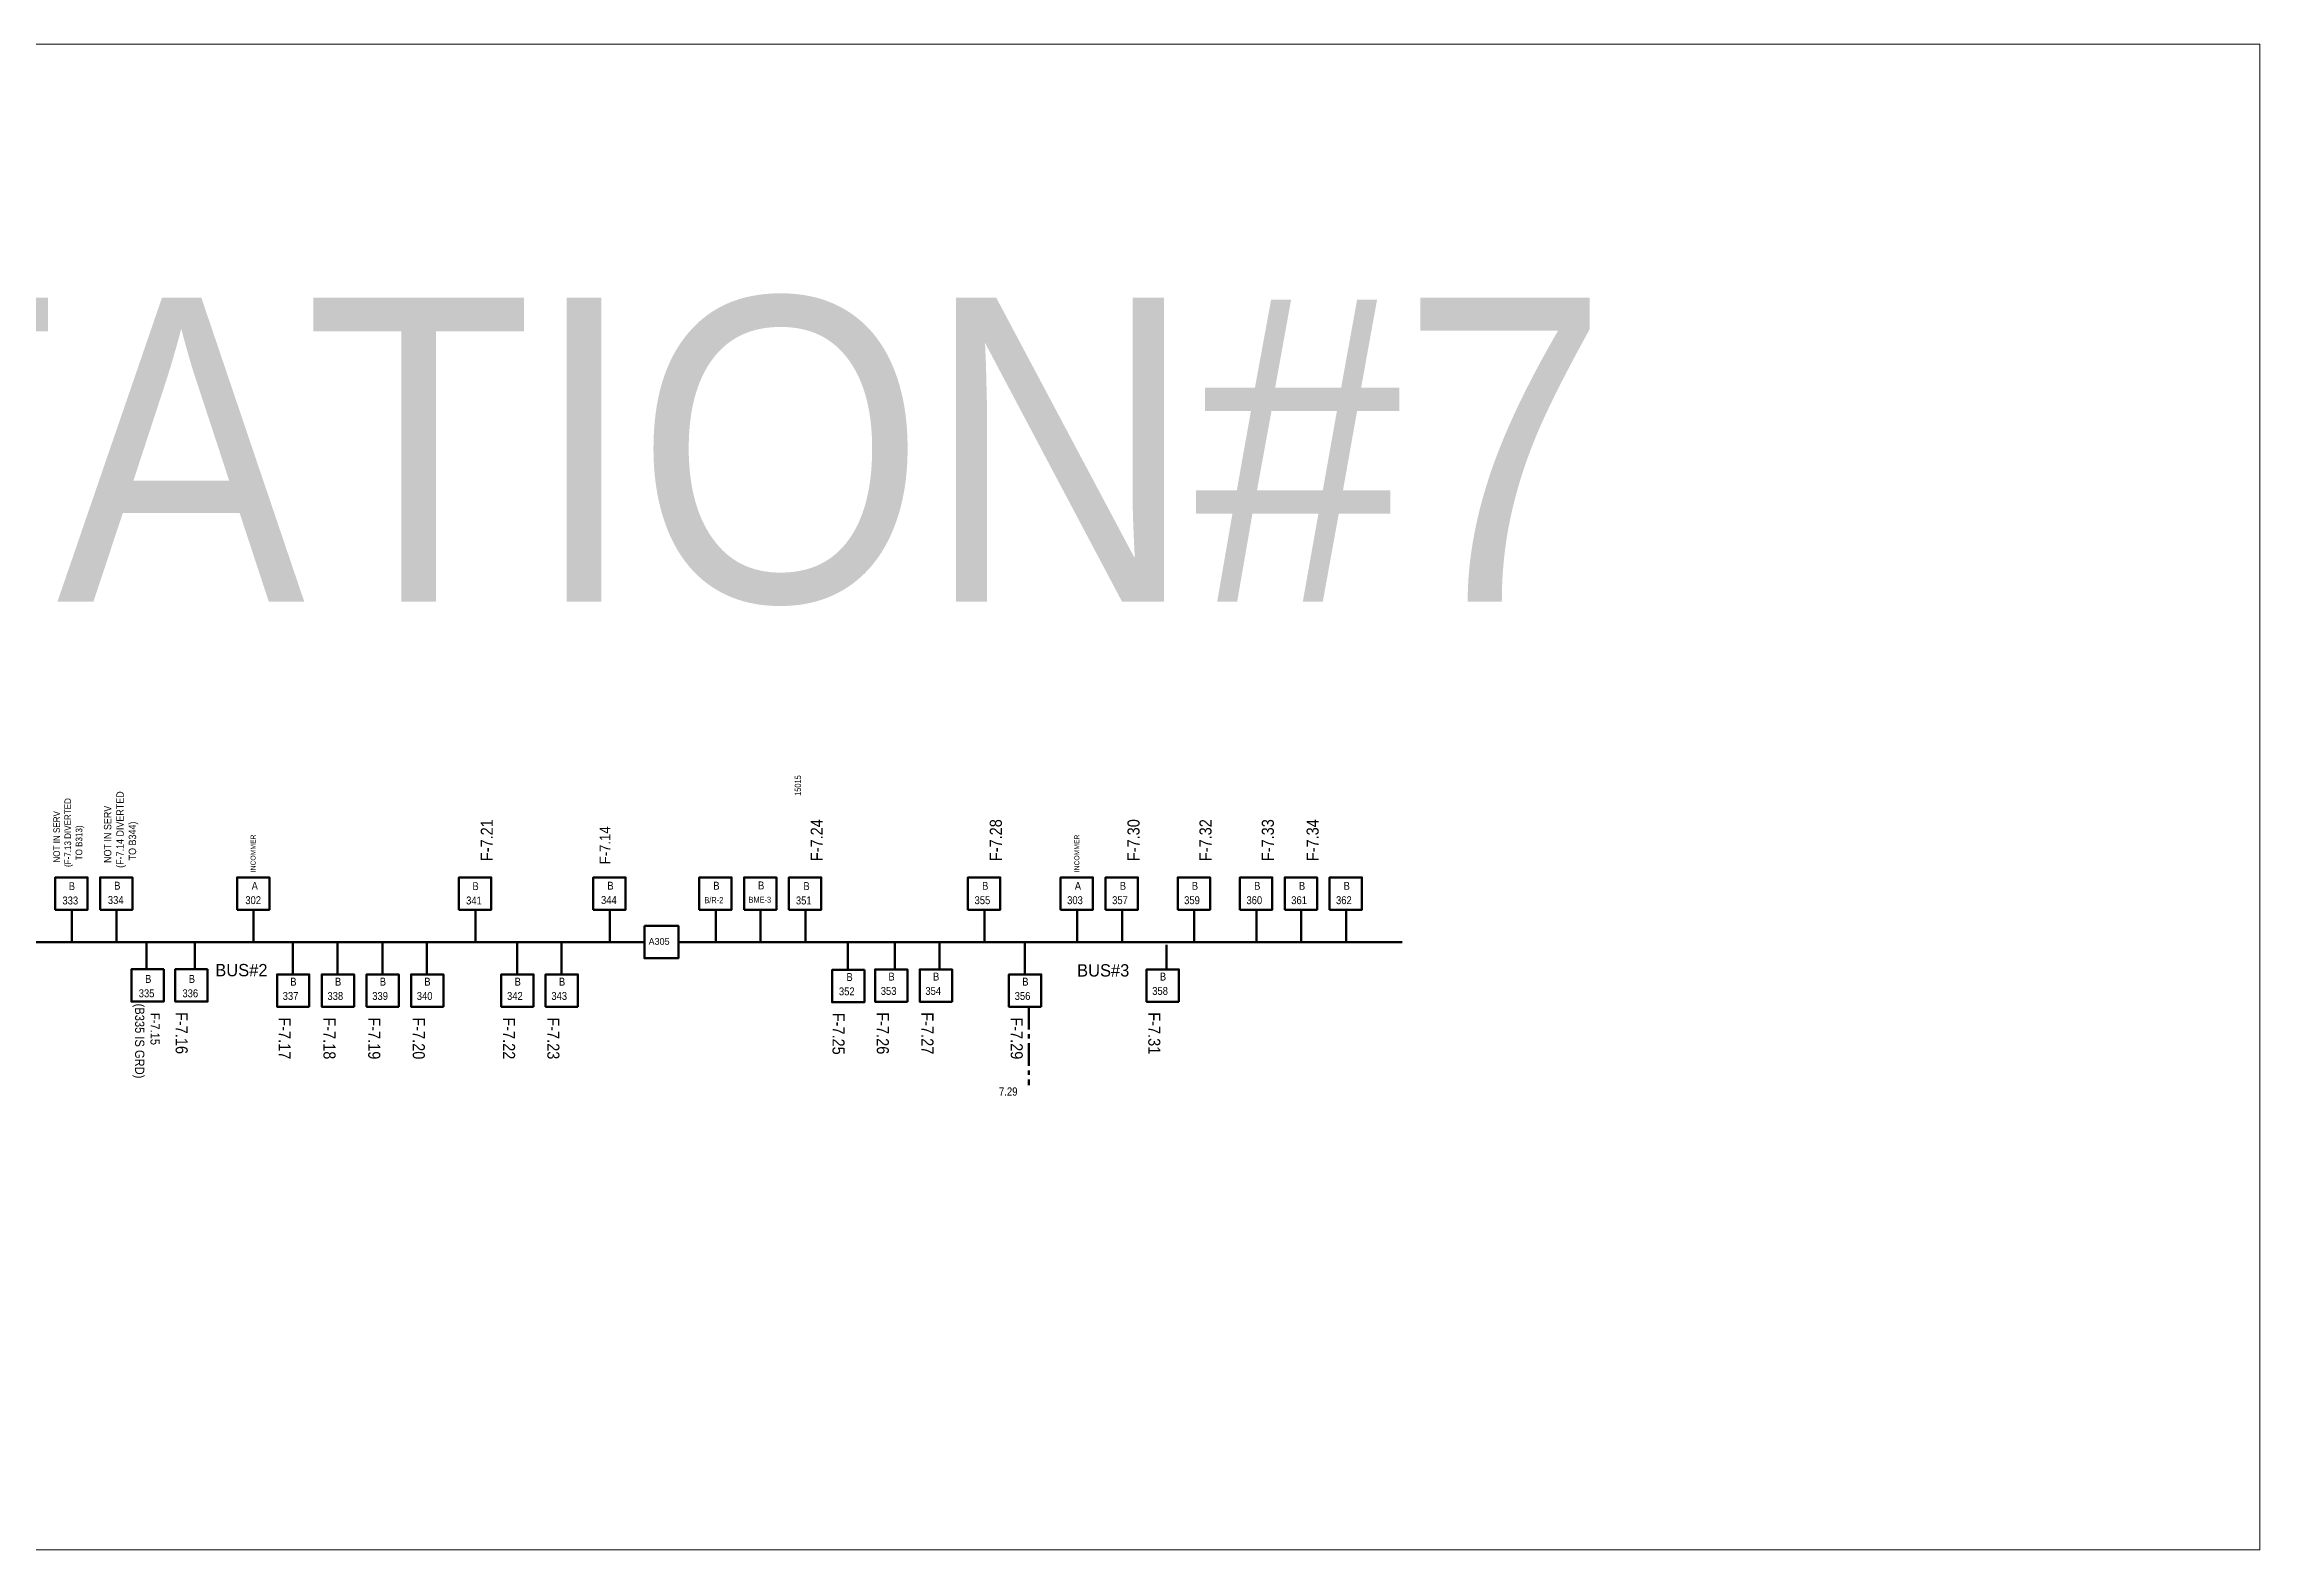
# Model space of a CAD drawing. Header units: metres. Extents: x 65984 to 144644, y -19036 to 23726.
# Drawn here: x 126242 to 127159, y 10624 to 11247 of the extents above; entities that cross this region are included whole.
import ezdxf
from ezdxf.enums import TextEntityAlignment as Align

# ---------------------------------------------------------------- set-up
doc = ezdxf.new("R2010")
doc.units = ezdxf.units.M
doc.header["$MEASUREMENT"] = 0
doc.linetypes.add('( Center )', pattern=[2, 1.25, -0.25, 0.25, -0.25])
for name, color, linetype, lineweight in [('d_eos', 111, 'Continuous', 40), ('d_switch', 95, 'Continuous', 40), ('FDR  1  16', 234, 'Continuous', 40), ('GRID STATION  04', 7, 'Continuous', 40), ('GRID STATION 01', 7, 'Continuous', 40), ('Level 37', 7, 'Continuous', 0), ('O H MAIN FEEDER', 4, 'Continuous', 100)]:
    doc.layers.add(name, color=color, linetype=linetype, lineweight=lineweight)
doc.styles.add('NASKHF', font='naskhf.shx', dxfattribs={"height": 8})
doc.styles.add('Style-Arial', font='arial.ttf')
doc.styles.add('Style-ENGINEERING', font='ENGINEERING.shx')
doc.styles.add('Style-msdefault', font='msdefault.shx')

# ---------------------------------------------------------------- blocks, each defined once
blk = doc.blocks.new('*U936')
at = {"layer": 'GRID STATION  04', "color": 121, "linetype": 'Continuous', "lineweight": 70, "ltscale": 0.49089}
blk.add_line((-0.2, 21.1), (-0.2, 0), dxfattribs=at)
at = {"layer": 'GRID STATION  04', "color": 121, "linetype": 'Continuous', "lineweight": 70, "ltscale": 0.49089, "flags": 128}
blk.add_lwpolyline([(10.5, -21), (10.5, 0), (-10.5, 0), (-10.5, -21)], close=True, dxfattribs=at)
at = {"layer": 'GRID STATION  04', "color": 121, "linetype": 'Continuous', "lineweight": 70, "style": 'Style-msdefault', "width": 0.888889}
for s, p in [('356', (-6.8, -11.4)), ('B', (-1.9, -2.1))]:
    blk.add_text(s, height=5.16, dxfattribs=at).set_placement(p, align=Align.TOP_LEFT)
blk = doc.blocks.new('*U937')
at = {"layer": 'GRID STATION  04', "color": 121, "linetype": 'Continuous', "lineweight": 70, "ltscale": 0.490058}
blk.add_line((-0.2, 21.1), (-0.2, 0), dxfattribs=at)
at = {"layer": 'GRID STATION  04', "color": 121, "linetype": 'Continuous', "lineweight": 70, "ltscale": 0.490058, "flags": 128}
blk.add_lwpolyline([(10.5, -21), (10.5, 0), (-10.5, 0), (-10.5, -21)], close=True, dxfattribs=at)
at = {"layer": 'GRID STATION  04', "color": 121, "linetype": 'Continuous', "lineweight": 70, "style": 'Style-msdefault', "width": 0.888889}
for s, p in [('343', (-6.8, -11.4)), ('B', (-1.9, -2.1))]:
    blk.add_text(s, height=5.16, dxfattribs=at).set_placement(p, align=Align.TOP_LEFT)
blk = doc.blocks.new('*U938')
at = {"layer": 'GRID STATION  04', "color": 121, "linetype": 'Continuous', "lineweight": 70, "ltscale": 0.490058}
blk.add_line((-0.2, 21.1), (-0.2, 0), dxfattribs=at)
at = {"layer": 'GRID STATION  04', "color": 121, "linetype": 'Continuous', "lineweight": 70, "ltscale": 0.490058, "flags": 128}
blk.add_lwpolyline([(10.5, -21), (10.5, 0), (-10.5, 0), (-10.5, -21)], close=True, dxfattribs=at)
at = {"layer": 'GRID STATION  04', "color": 121, "linetype": 'Continuous', "lineweight": 70, "style": 'Style-msdefault', "width": 0.888889}
for s, p in [('342', (-6.8, -11.4)), ('B', (-1.9, -2.1))]:
    blk.add_text(s, height=5.16, dxfattribs=at).set_placement(p, align=Align.TOP_LEFT)
blk = doc.blocks.new('*U939')
at = {"layer": 'GRID STATION  04', "color": 218, "linetype": 'Continuous', "lineweight": 70, "ltscale": 0.570633}
blk.add_line((-0.2, 21.1), (-0.2, 0), dxfattribs=at)
at = {"layer": 'GRID STATION  04', "color": 218, "linetype": 'Continuous', "lineweight": 70, "ltscale": 0.570633, "flags": 128}
blk.add_lwpolyline([(10.5, -21), (10.5, 0), (-10.5, 0), (-10.5, -21)], close=True, dxfattribs=at)
at = {"layer": 'GRID STATION  04', "color": 218, "linetype": 'Continuous', "lineweight": 70, "style": 'Style-msdefault', "width": 0.888889}
for s, p in [('339', (-6.8, -11.4)), ('B', (-1.9, -2.1))]:
    blk.add_text(s, height=5.16, dxfattribs=at).set_placement(p, align=Align.TOP_LEFT)
blk = doc.blocks.new('*U940')
at = {"layer": 'GRID STATION  04', "color": 1, "linetype": 'Continuous', "lineweight": 70, "ltscale": 0.570633}
blk.add_line((-0.2, 21.1), (-0.2, 0), dxfattribs=at)
at = {"layer": 'GRID STATION  04', "color": 1, "linetype": 'Continuous', "lineweight": 70, "ltscale": 0.570633, "flags": 128}
blk.add_lwpolyline([(10.5, -21), (10.5, 0), (-10.5, 0), (-10.5, -21)], close=True, dxfattribs=at)
at = {"layer": 'GRID STATION  04', "color": 1, "linetype": 'Continuous', "lineweight": 70, "style": 'Style-msdefault', "width": 0.888889}
for s, p in [('337', (-6.8, -11.4)), ('B', (-1.9, -2.1))]:
    blk.add_text(s, height=5.16, dxfattribs=at).set_placement(p, align=Align.TOP_LEFT)
blk = doc.blocks.new('*U941')
at = {"layer": 'GRID STATION  04', "color": 251, "linetype": 'Continuous', "lineweight": 70, "ltscale": 0.570633}
blk.add_line((-0.2, 21.1), (-0.2, 0), dxfattribs=at)
at = {"layer": 'GRID STATION  04', "color": 251, "linetype": 'Continuous', "lineweight": 70, "ltscale": 0.570633, "flags": 128}
blk.add_lwpolyline([(10.5, -21), (10.5, 0), (-10.5, 0), (-10.5, -21)], close=True, dxfattribs=at)
at = {"layer": 'GRID STATION  04', "color": 251, "linetype": 'Continuous', "lineweight": 70, "style": 'Style-msdefault', "width": 0.888889}
for s, p in [('340', (-6.8, -11.4)), ('B', (-1.9, -2.1))]:
    blk.add_text(s, height=5.16, dxfattribs=at).set_placement(p, align=Align.TOP_LEFT)
blk = doc.blocks.new('*U943')
at = {"layer": 'GRID STATION  04', "color": 121, "linetype": 'Continuous', "lineweight": 70, "ltscale": 0.49089, "flags": 128}
blk.add_lwpolyline([(5.09, -5.21), (5.09, 4.96), (-5.08, 4.96), (-5.08, -5.21)], close=True, dxfattribs=at)
at = {"layer": 'GRID STATION  04', "color": 121, "linetype": 'Continuous', "lineweight": 70, "style": 'Style-msdefault', "width": 0.888889}
for s, height, p in [('B', 2.49, (-0.89, 3.96)), ('358', 2.491, (-3.29, -0.55))]:
    blk.add_text(s, height=height, dxfattribs=at).set_placement(p, align=Align.TOP_LEFT)
blk = doc.blocks.new('*U944')
at = {"layer": 'GRID STATION  04', "color": 121, "linetype": 'Continuous', "lineweight": 70, "ltscale": 0.49089, "flags": 128}
blk.add_lwpolyline([(5.09, -5.21), (5.09, 4.96), (-5.08, 4.96), (-5.08, -5.21)], close=True, dxfattribs=at)
at = {"layer": 'GRID STATION  04', "color": 121, "linetype": 'Continuous', "lineweight": 70, "style": 'Style-msdefault', "width": 0.888889}
for s, height, p in [('B', 2.49, (-0.89, 3.96)), ('354', 2.491, (-3.29, -0.55))]:
    blk.add_text(s, height=height, dxfattribs=at).set_placement(p, align=Align.TOP_LEFT)
blk = doc.blocks.new('*U945')
at = {"layer": 'GRID STATION  04', "color": 251, "linetype": 'Continuous', "lineweight": 70, "ltscale": 0.584489, "flags": 128}
blk.add_lwpolyline([(5.08, -5.21), (5.08, 4.96), (-5.08, 4.96), (-5.08, -5.21)], close=True, dxfattribs=at)
at = {"layer": 'GRID STATION  04', "color": 251, "linetype": 'Continuous', "lineweight": 70, "style": 'Style-msdefault', "width": 0.888889}
for s, height, p in [('B', 2.49, (-0.9, 3.96)), ('353', 2.491, (-3.3, -0.55))]:
    blk.add_text(s, height=height, dxfattribs=at).set_placement(p, align=Align.TOP_LEFT)
blk = doc.blocks.new('*U946')
at = {"layer": 'GRID STATION  04', "color": 121, "linetype": 'Continuous', "lineweight": 70, "ltscale": 0.491099, "flags": 128}
blk.add_lwpolyline([(5.07, 5.07), (5.07, -5.06), (-5.06, -5.06), (-5.06, 5.07)], close=True, dxfattribs=at)
at = {"layer": 'GRID STATION  04', "color": 121, "linetype": 'Continuous', "lineweight": 70, "style": 'Style-msdefault', "width": 0.888889}
for s, height, p in [('B', 2.48, (-0.8, 3.25)), ('336', 2.482, (-2.79, -1.25))]:
    blk.add_text(s, height=height, dxfattribs=at).set_placement(p, align=Align.TOP_LEFT)
blk = doc.blocks.new('*U947')
at = {"layer": 'GRID STATION  04', "color": 121, "linetype": 'Continuous', "lineweight": 70, "ltscale": 0.491099, "flags": 128}
blk.add_lwpolyline([(5.08, 5.07), (5.08, -5.06), (-5.05, -5.06), (-5.05, 5.07)], close=True, dxfattribs=at)
at = {"layer": 'GRID STATION  04', "color": 121, "linetype": 'Continuous', "lineweight": 70, "style": 'Style-msdefault', "width": 0.888889}
for s, height, p in [('B', 2.48, (-0.79, 3.25)), ('335', 2.482, (-2.78, -1.25))]:
    blk.add_text(s, height=height, dxfattribs=at).set_placement(p, align=Align.TOP_LEFT)
blk = doc.blocks.new('*U1368')
at = {"layer": 'GRID STATION  04', "color": 5, "linetype": 'Continuous', "lineweight": 70, "ltscale": 0.570633}
blk.add_line((-0.2, 21.1), (-0.2, 0), dxfattribs=at)
at = {"layer": 'GRID STATION  04', "color": 5, "linetype": 'Continuous', "lineweight": 70, "ltscale": 0.570633, "flags": 128}
blk.add_lwpolyline([(10.5, -21), (10.5, 0), (-10.5, 0), (-10.5, -21)], close=True, dxfattribs=at)
at = {"layer": 'GRID STATION  04', "color": 5, "linetype": 'Continuous', "lineweight": 70, "style": 'Style-msdefault', "width": 0.888889}
for s, p in [('338', (-6.8, -11.4)), ('B', (-1.9, -2.1))]:
    blk.add_text(s, height=5.16, dxfattribs=at).set_placement(p, align=Align.TOP_LEFT)

msp = doc.modelspace()

# ---------------------------------------------------------------- linework, layer by layer
at = {"layer": 'd_eos', "color": 7, "linetype": 'Continuous', "lineweight": 211, "ltscale": 0.479736}
msp.add_line((126649.46, 10816.16), (126649.46, 10817.93), dxfattribs=at)
at = {"layer": 'FDR  1  16', "color": 121, "linetype": '( Center )', "lineweight": 70, "ltscale": 7.500037}
msp.add_line((126649.46, 10848.58), (126649.46, 10817.93), dxfattribs=at)
at = {"layer": 'GRID STATION  04', "color": 121, "linetype": 'Continuous', "lineweight": 70, "ltscale": 0.482743}
for p, q in [((126253.35, 10888.78), (126253.35, 10875.39)), ((126271.88, 10888.78), (126271.88, 10875.39)), ((126420.39, 10888.78), (126420.39, 10875.39)), ((126475.98, 10888.78), (126475.98, 10875.39)), ((126556.92, 10888.78), (126556.92, 10875.39)), ((126631.04, 10888.78), (126631.04, 10875.39)), ((126669.4, 10888.78), (126669.4, 10875.39)), ((126688.02, 10888.78), (126688.02, 10875.39)), ((126717.82, 10888.78), (126717.82, 10875.39)), ((126743.61, 10888.78), (126743.61, 10875.39)), ((126762.14, 10888.78), (126762.14, 10875.39)), ((126780.66, 10888.78), (126780.66, 10875.39))]:
    msp.add_line(p, q, dxfattribs=at)
at = {"layer": 'GRID STATION  04', "color": 214, "linetype": 'Continuous', "lineweight": 70, "ltscale": 0.482743}
msp.add_line((126328.59, 10888.78), (126328.59, 10875.39), dxfattribs=at)
at = {"layer": 'GRID STATION  04', "color": 6, "linetype": 'Continuous', "lineweight": 70, "ltscale": 0.482743}
msp.add_line((126519.87, 10888.78), (126519.87, 10875.39), dxfattribs=at)
at = {"layer": 'GRID STATION  04', "color": 234, "linetype": 'Continuous', "lineweight": 70, "ltscale": 0.482743}
msp.add_line((126538.39, 10888.78), (126538.39, 10875.39), dxfattribs=at)
at = {"layer": 'GRID STATION  04', "color": 121, "linetype": 'Continuous', "lineweight": 211, "ltscale": 0.482743}
for p, q in [((126327.53, 10875.39), (126163.55, 10875.39)), ((126490.33, 10875.39), (126326.95, 10875.39)), ((126695.09, 10875.39), (126504.39, 10875.39)), ((126803.83, 10875.39), (126695.09, 10875.39))]:
    msp.add_line(p, q, dxfattribs=at)
at = {"layer": 'GRID STATION  04', "color": 121, "linetype": 'Continuous', "lineweight": 70, "ltscale": 0.404587}
for p, q in [((126284.25, 10864.21), (126284.25, 10875.39)), ((126304.35, 10864.21), (126304.35, 10875.39))]:
    msp.add_line(p, q, dxfattribs=at)
at = {"layer": 'GRID STATION  04', "color": 74, "linetype": 'Continuous', "lineweight": 70, "ltscale": 0.482743}
msp.add_line((126574.55, 10863.91), (126574.55, 10875.39), dxfattribs=at)
at = {"layer": 'GRID STATION  04', "color": 251, "linetype": 'Continuous', "lineweight": 70, "ltscale": 0.482743}
msp.add_line((126593.97, 10875.31), (126593.97, 10864.17), dxfattribs=at)
at = {"layer": 'GRID STATION  04', "color": 121, "linetype": 'Continuous', "lineweight": 70, "ltscale": 0.405437}
for p, q in [((126612.43, 10875.39), (126612.43, 10864.17)), ((126706.31, 10874.33), (126706.31, 10864.17))]:
    msp.add_line(p, q, dxfattribs=at)
at = {"layer": 'GRID STATION  04', "color": 121, "linetype": 'Continuous', "lineweight": 70, "ltscale": 0.482743, "flags": 128}
for points in [[(126246.52, 10888.78), (126246.52, 10902.16), (126259.9, 10902.16), (126259.9, 10888.78)], [(126265.05, 10888.78), (126265.05, 10902.16), (126278.43, 10902.16), (126278.43, 10888.78)], [(126413.56, 10888.78), (126413.56, 10902.16), (126426.94, 10902.16), (126426.94, 10888.78)], [(126469.15, 10888.78), (126469.15, 10902.16), (126482.53, 10902.16), (126482.53, 10888.78)], [(126550.09, 10888.78), (126550.09, 10902.16), (126563.48, 10902.16), (126563.48, 10888.78)], [(126624.21, 10888.78), (126624.21, 10902.16), (126637.59, 10902.16), (126637.59, 10888.78)], [(126662.57, 10888.78), (126662.57, 10902.16), (126675.95, 10902.16), (126675.95, 10888.78)], [(126681.19, 10888.78), (126681.19, 10902.16), (126694.57, 10902.16), (126694.57, 10888.78)], [(126710.99, 10888.78), (126710.99, 10902.16), (126724.37, 10902.16), (126724.37, 10888.78)], [(126736.78, 10888.78), (126736.78, 10902.16), (126750.16, 10902.16), (126750.16, 10888.78)], [(126755.31, 10888.78), (126755.31, 10902.16), (126768.69, 10902.16), (126768.69, 10888.78)], [(126773.83, 10888.78), (126773.83, 10902.16), (126787.22, 10902.16), (126787.22, 10888.78)]]:
    msp.add_lwpolyline(points, close=True, dxfattribs=at)
at = {"layer": 'GRID STATION  04', "color": 214, "linetype": 'Continuous', "lineweight": 70, "ltscale": 0.482743, "flags": 128}
msp.add_lwpolyline([(126321.76, 10888.78), (126321.76, 10902.16), (126335.14, 10902.16), (126335.14, 10888.78)], close=True, dxfattribs=at)
at = {"layer": 'GRID STATION  04', "color": 6, "linetype": 'Continuous', "lineweight": 70, "ltscale": 0.482743, "flags": 128}
msp.add_lwpolyline([(126513.04, 10888.78), (126513.04, 10902.16), (126526.42, 10902.16), (126526.42, 10888.78)], close=True, dxfattribs=at)
at = {"layer": 'GRID STATION  04', "color": 234, "linetype": 'Continuous', "lineweight": 70, "ltscale": 0.482743, "flags": 128}
msp.add_lwpolyline([(126531.56, 10888.78), (126531.56, 10902.16), (126544.95, 10902.16), (126544.95, 10888.78)], close=True, dxfattribs=at)
at = {"layer": 'GRID STATION  04', "color": 121, "linetype": 'Continuous', "lineweight": 53, "ltscale": 0.482743, "flags": 128}
msp.add_lwpolyline([(126490.33, 10882.09), (126490.33, 10868.7), (126504.39, 10868.7), (126504.39, 10882.09)], close=True, dxfattribs=at)
at = {"layer": 'GRID STATION  04', "color": 74, "linetype": 'Continuous', "lineweight": 70, "ltscale": 0.482743, "flags": 128}
msp.add_lwpolyline([(126581.38, 10863.91), (126581.38, 10850.53), (126568, 10850.53), (126568, 10863.91)], close=True, dxfattribs=at)
at = {"layer": 'O H MAIN FEEDER', "color": 140, "linetype": 'Continuous', "lineweight": 13, "flags": 128}
msp.add_lwpolyline([(125443.19, 11246.86), (127158.74, 11246.86), (127158.74, 10624.01), (125443.19, 10624.01)], close=True, dxfattribs=at)

# ---------------------------------------------------------------- block references
at = {"layer": 'GRID STATION  04', "color": 1, "linetype": 'Continuous', "lineweight": 70, "ltscale": 0.570633, "xscale": 0.6357830595321636, "yscale": 0.6357830595321636, "zscale": 0.6357830595321636}
msp.add_blockref('*U940', (126344.96, 10862), dxfattribs=at)
at = {"layer": 'GRID STATION  04', "color": 5, "linetype": 'Continuous', "lineweight": 70, "ltscale": 0.570633, "xscale": 0.6357830595335718, "yscale": 0.6357830595335718, "zscale": 0.6357830595335718}
msp.add_blockref('*U1368', (126363.48, 10862), dxfattribs=at)
at = {"layer": 'GRID STATION  04', "color": 218, "linetype": 'Continuous', "lineweight": 70, "ltscale": 0.570633, "xscale": 0.63578305953498, "yscale": 0.63578305953498, "zscale": 0.63578305953498}
msp.add_blockref('*U939', (126382.02, 10862), dxfattribs=at)
at = {"layer": 'GRID STATION  04', "color": 251, "linetype": 'Continuous', "lineweight": 70, "ltscale": 0.570633, "xscale": 0.63578305953498, "yscale": 0.63578305953498, "zscale": 0.63578305953498}
msp.add_blockref('*U941', (126400.44, 10862), dxfattribs=at)
at = {"layer": 'GRID STATION  04', "color": 121, "linetype": 'Continuous', "lineweight": 70, "ltscale": 0.490058}
for name, p, xscale, yscale, zscale in [('*U938', (126437.79, 10862), 0.6357830595335718, 0.6357830595335718, 0.6357830595335718), ('*U937', (126456.13, 10862), 0.63578305953498, 0.63578305953498, 0.63578305953498)]:
    msp.add_blockref(name, p, dxfattribs=dict(at, xscale=xscale, yscale=yscale, zscale=zscale))
at = {"layer": 'GRID STATION  04', "color": 121, "linetype": 'Continuous', "lineweight": 70, "ltscale": 0.49089}
for name, p, xscale, yscale, zscale in [('*U936', (126647.86, 10862), 0.6357830595330445, 0.6357830595330445, 0.6357830595330445), ('*U944', (126610.92, 10857.56), 1.3161504349036, 1.3161504349036, 1.3161504349036), ('*U943', (126704.79, 10857.56), 1.3161504349036, 1.3161504349036, 1.3161504349036)]:
    msp.add_blockref(name, p, dxfattribs=dict(at, xscale=xscale, yscale=yscale, zscale=zscale))
at = {"layer": 'GRID STATION  04', "color": 121, "linetype": 'Continuous', "lineweight": 70, "ltscale": 0.491099}
for name, p, xscale, yscale, zscale in [('*U947', (126284.74, 10857.5), 1.32074223053781, 1.32074223053781, 1.32074223053781), ('*U946', (126302.83, 10857.5), 1.320742230540845, 1.320742230540845, 1.320742230540845)]:
    msp.add_blockref(name, p, dxfattribs=dict(at, xscale=xscale, yscale=yscale, zscale=zscale))
at = {"layer": 'GRID STATION  04', "color": 251, "linetype": 'Continuous', "lineweight": 70, "xscale": 1.3161504349036, "yscale": 1.3161504349036, "zscale": 1.3161504349036}
msp.add_blockref('*U945', (126592.47, 10857.56), dxfattribs=at)

# ---------------------------------------------------------------- texts
at = {"layer": 'd_switch', "color": 2, "linetype": 'Continuous', "lineweight": 30, "style": 'Style-msdefault'}
for s, height, rotation, width, p in [('15015', 2.58, 90, 0.857143, (126552.54, 10935.93)), ('F-7.21', 5, 90, 0.9, (126422.59, 10908.87)), ('F-7.14', 4.5, 90, 0.9, (126471.78, 10907.61)), ('F-7.24', 5, 90, 0.9, (126559.12, 10908.87)), ('F-7.28', 5, 90, 0.9, (126633.23, 10908.87)), ('F-7.30', 5, 90, 0.9, (126690.22, 10908.87)), ('F-7.32', 5, 90, 0.9, (126720.01, 10908.87)), ('F-7.33', 5, 90, 0.9, (126745.8, 10908.87)), ('F-7.34', 5, 90, 0.9, (126764.33, 10908.87)), ('F-7.16', 5, 270, 0.9, (126301.33, 10846.48)), ('F-7.25', 5, 270, 0.9, (126573.16, 10846.18)), ('F-7.26', 5, 270, 0.9, (126591.49, 10846.36)), ('F-7.27', 5, 270, 0.9, (126609.95, 10846.36)), ('F-7.31', 5, 270, 0.9, (126703.82, 10846.36)), ('F-7.17', 5, 270, 0.9, (126343.97, 10844.28)), ('F-7.18', 5, 270, 0.9, (126362.5, 10844.28)), ('F-7.19', 5, 270, 0.9, (126381.03, 10844.28)), ('F-7.20', 5, 270, 0.9, (126399.46, 10844.28)), ('F-7.22', 5, 270, 0.9, (126436.8, 10844.28)), ('F-7.23', 5, 270, 0.9, (126455.14, 10844.28)), ('F-7.29', 5, 270, 0.9, (126646.88, 10844.28))]:
    msp.add_text(s, height=height, rotation=rotation, dxfattribs=dict(at, width=width)).set_placement(p, align=Align.TOP_LEFT)
at = {"layer": 'd_switch', "color": 2, "linetype": 'Continuous', "lineweight": 30, "attachment_point": 1, "style": 'NASKHF'}
for s, insert, char_height, rotation in [('\\Fmsdefault;\\H1x;\\W0.9;  NOT IN SERV\\P(F-7.14 DIVERTED\\P   TO B344)', (126266.66, 10906.11), 3.0769, 90), ('\\Fmsdefault;\\H1x;\\W0.9;  NOT IN SERV\\P(F-7.13 DIVERTED\\P   TO B313)', (126245.7, 10906.46), 2.7692, 90), ('\\Fmsdefault;\\H1x;\\W0.9;   F-7.15\\P(B335 IS GRD)', (126289.76, 10849.94), 3.8224, 270)]:
    msp.add_mtext(s, dxfattribs=dict(at, insert=insert, char_height=char_height, rotation=rotation))
at = {"layer": 'GRID STATION  04', "color": 121, "linetype": 'Continuous', "lineweight": 70, "style": 'Style-msdefault'}
for p in [(126327.37, 10904.29), (126668.25, 10904.29)]:
    msp.add_text('INCOMMER', height=2.034, rotation=90, dxfattribs=at).set_placement(p, align=Align.TOP_LEFT)
at = {"layer": 'GRID STATION  04', "color": 121, "linetype": 'Continuous', "lineweight": 70, "style": 'Style-msdefault', "width": 0.888889}
for s, height, p in [('B', 3.28, (126252.11, 10900.19)), ('B', 3.28, (126270.89, 10900.38)), ('B', 3.28, (126419.15, 10900.19)), ('B', 3.28, (126474.99, 10900.38)), ('B', 3.28, (126556.12, 10900.2)), ('B', 3.28, (126630.05, 10900.31)), ('A', 3.28, (126668.41, 10900.31)), ('B', 3.28, (126687.03, 10900.31)), ('B', 3.28, (126716.83, 10900.31)), ('B', 3.28, (126742.62, 10900.31)), ('B', 3.28, (126761.15, 10900.31)), ('B', 3.28, (126779.67, 10900.31)), ('333', 3.278, (126249.5, 10894.26)), ('334', 3.278, (126268.28, 10894.45)), ('341', 3.278, (126416.54, 10894.26)), ('344', 3.278, (126472.37, 10894.45)), ('351', 3.278, (126553.01, 10894.27)), ('355', 3.278, (126626.94, 10894.38)), ('303', 3.278, (126665.25, 10894.38)), ('357', 3.278, (126683.87, 10894.38)), ('359', 3.278, (126713.67, 10894.38)), ('360', 3.278, (126739.46, 10894.38)), ('361', 3.278, (126757.99, 10894.38)), ('362', 3.278, (126776.52, 10894.38))]:
    msp.add_text(s, height=height, dxfattribs=at).set_placement(p, align=Align.TOP_LEFT)
at = {"layer": 'GRID STATION  04', "color": 214, "linetype": 'Continuous', "lineweight": 70, "style": 'Style-msdefault', "width": 0.888889}
for s, height, p in [('A', 3.28, (126327.78, 10900.32)), ('302', 3.278, (126325.17, 10894.39))]:
    msp.add_text(s, height=height, dxfattribs=at).set_placement(p, align=Align.TOP_LEFT)
at = {"layer": 'GRID STATION  04', "color": 6, "linetype": 'Continuous', "lineweight": 70, "style": 'Style-msdefault', "width": 0.888889}
for s, height, p in [('B', 3.28, (126518.83, 10900.36)), ('B/R-2', 2.597, (126515.11, 10894.09))]:
    msp.add_text(s, height=height, dxfattribs=at).set_placement(p, align=Align.TOP_LEFT)
at = {"layer": 'GRID STATION  04', "color": 234, "linetype": 'Continuous', "lineweight": 70, "style": 'Style-msdefault', "width": 0.888889}
for s, height, p in [('B', 3.28, (126537.34, 10900.48)), ('BME-3', 2.491, (126533.4, 10894.15))]:
    msp.add_text(s, height=height, dxfattribs=at).set_placement(p, align=Align.TOP_LEFT)
at = {"layer": 'GRID STATION  04', "color": 121, "linetype": 'Continuous', "lineweight": 40, "style": 'Style-msdefault'}
msp.add_text('A305', height=2.783, dxfattribs=at).set_placement((126492.05, 10877.07), align=Align.TOP_LEFT)
at = {"layer": 'GRID STATION  04', "color": 121, "linetype": 'Continuous', "lineweight": 70, "style": 'Style-msdefault'}
for s, p in [('BUS#2', (126312.75, 10866.36)), ('BUS#3', (126669.37, 10866.25))]:
    msp.add_text(s, height=5.1, dxfattribs=at).set_placement(p, align=Align.TOP_LEFT)
at = {"layer": 'GRID STATION  04', "color": 74, "linetype": 'Continuous', "lineweight": 70, "style": 'Style-msdefault', "width": 0.888889}
for s, height, p in [('352', 3.278, (126570.81, 10856.65)), ('B', 3.28, (126573.92, 10862.59))]:
    msp.add_text(s, height=height, dxfattribs=at).set_placement(p, align=Align.TOP_LEFT)
at = {"layer": 'GRID STATION 01', "linetype": 'Continuous', "lineweight": 40, "style": 'Style-Arial', "width": 0.877058}
msp.add_text('GRID STATION#7', height=125.7473, dxfattribs=at).set_placement((126255.77, 11079.1), align=Align.MIDDLE_CENTER)
at = {"layer": 'Level 37', "color": 7, "linetype": 'Continuous', "lineweight": 53, "style": 'Style-ENGINEERING', "width": 0.857143}
msp.add_text('7.29', height=3.43, dxfattribs=at).set_placement((126637.05, 10815.28), align=Align.TOP_LEFT)

doc.saveas('drawing.dxf')
